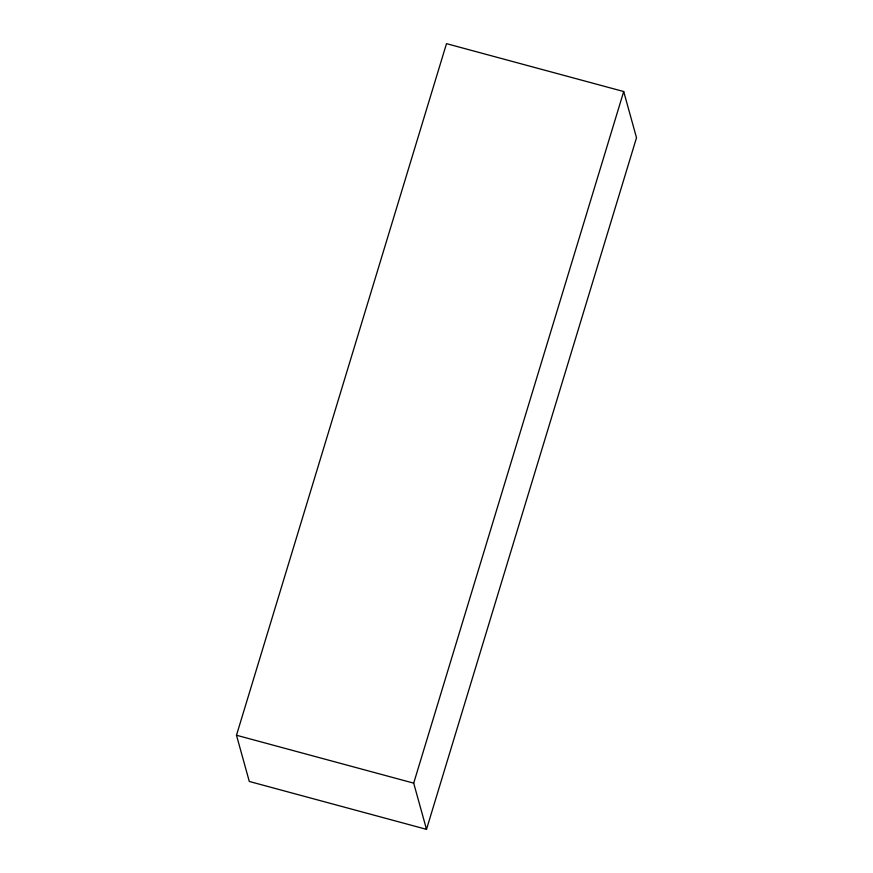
<?xml version="1.0" encoding="UTF-8"?>
<svg xmlns="http://www.w3.org/2000/svg" width="873" height="873" viewBox="0 0 873 873"><rect width="100%" height="100%" fill="white"/><g stroke="black" fill="none" stroke-linecap="round" stroke-linejoin="round"><path stroke-width="1.31" d="M236.485 735.252L446.496 43.65L623.704 91.534L636.515 137.748L426.504 829.35L249.296 781.466L236.485 735.252L413.693 783.146L426.504 829.35M413.693 783.146L623.704 91.534"/></g></svg>
